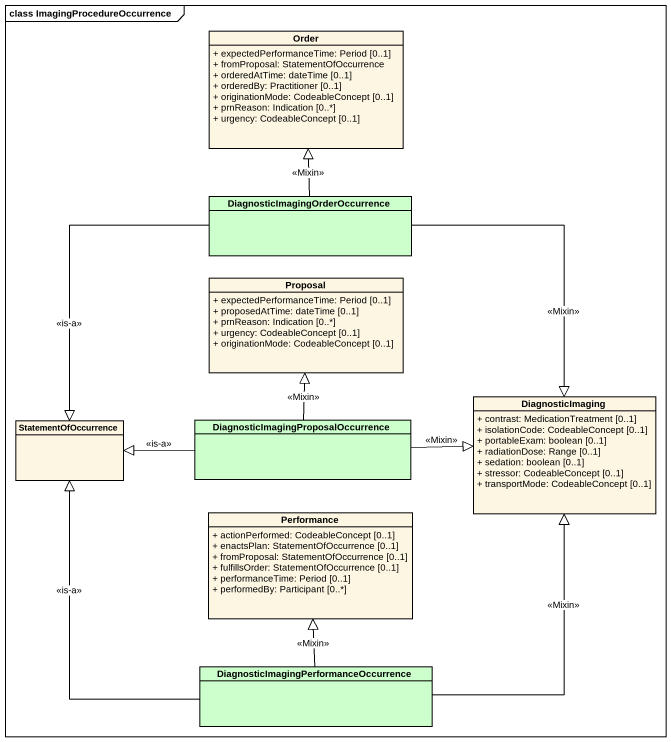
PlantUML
@startuml
mainframe class ImagingProcedureOccurrence
hide circle
hide empty members
skinparam classAttributeIconSize 0
class Order {
  + expectedPerformanceTime: Period [0..1]
  + fromProposal: StatementOfOccurrence
  + orderedAtTime: dateTime [0..1]
  + orderedBy: Practitioner [0..1]
  + originationMode: CodeableConcept [0..1]
  + prnReason: Indication [0..*]
  + urgency: CodeableConcept [0..1]
}
class "DiagnosticImagingOrderOccurrence" as DiagnosticImagingOrderOccurr #CCFFCC
class Proposal {
  + expectedPerformanceTime: Period [0..1]
  + proposedAtTime: dateTime [0..1]
  + prnReason: Indication [0..*]
  + urgency: CodeableConcept [0..1]
  + originationMode: CodeableConcept [0..1]
}
class DiagnosticImaging {
  + contrast: MedicationTreatment [0..1]
  + isolationCode: CodeableConcept [0..1]
  + portableExam: boolean [0..1]
  + radiationDose: Range [0..1]
  + sedation: boolean [0..1]
  + stressor: CodeableConcept [0..1]
  + transportMode: CodeableConcept [0..1]
}
class StatementOfOccurrence
class "DiagnosticImagingProposalOccurrence" as DiagnosticImagingProposalOcc #CCFFCC
class Performance {
  + actionPerformed: CodeableConcept [0..1]
  + enactsPlan: StatementOfOccurrence [0..1]
  + fromProposal: StatementOfOccurrence [0..1]
  + fulfillsOrder: StatementOfOccurrence [0..1]
  + performanceTime: Period [0..1]
  + performedBy: Participant [0..*]
}
class "DiagnosticImagingPerformanceOccurrence" as DiagnosticImagingPerformance #CCFFCC
DiagnosticImagingOrderOccurr -up-|> Order : <<Mixin>>
DiagnosticImagingOrderOccurr --|> DiagnosticImaging : <<Mixin>>
DiagnosticImagingOrderOccurr --|> StatementOfOccurrence : <<is-a>>
DiagnosticImagingProposalOcc -up-|> Proposal : <<Mixin>>
DiagnosticImagingProposalOcc -right-|> DiagnosticImaging : <<Mixin>>
DiagnosticImagingProposalOcc -left-|> StatementOfOccurrence : <<is-a>>
DiagnosticImagingPerformance -up-|> DiagnosticImaging : <<Mixin>>
DiagnosticImagingPerformance -up-|> StatementOfOccurrence : <<is-a>>
DiagnosticImagingPerformance -up-|> Performance : <<Mixin>>
@enduml
